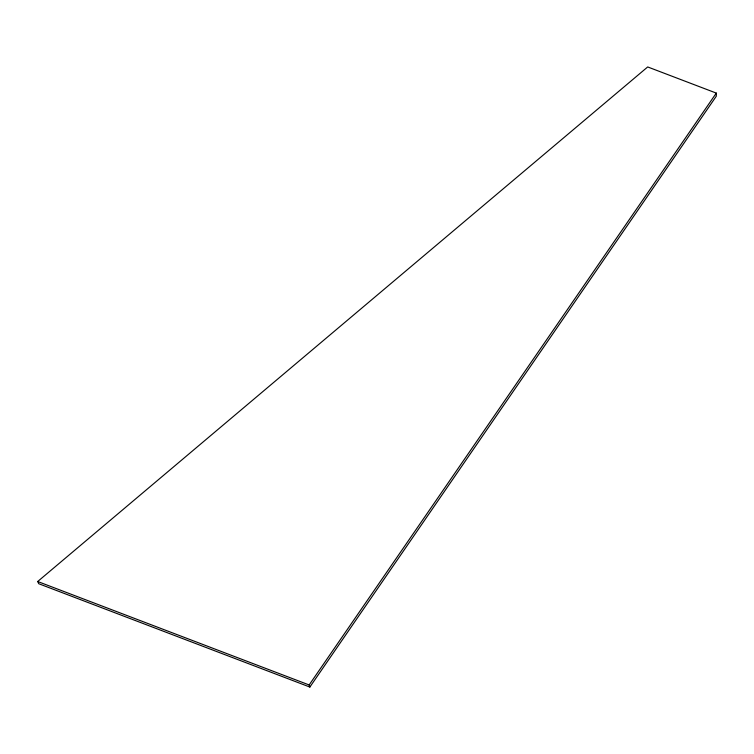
<?xml version="1.0" encoding="UTF-8"?>
<svg xmlns="http://www.w3.org/2000/svg" width="754" height="754" viewBox="0 0 754 754"><rect width="100%" height="100%" fill="white"/><g stroke="black" fill="none" stroke-linecap="round" stroke-linejoin="round"><path stroke-width="1.13" d="M309.856 687.054L309.149 684.962L716.3 93.1L647.695 66.946L37.7 581.504L38.756 583.728L309.856 687.054L716.3 96.21L716.3 93.1M37.7 581.504L309.149 684.962"/></g></svg>
